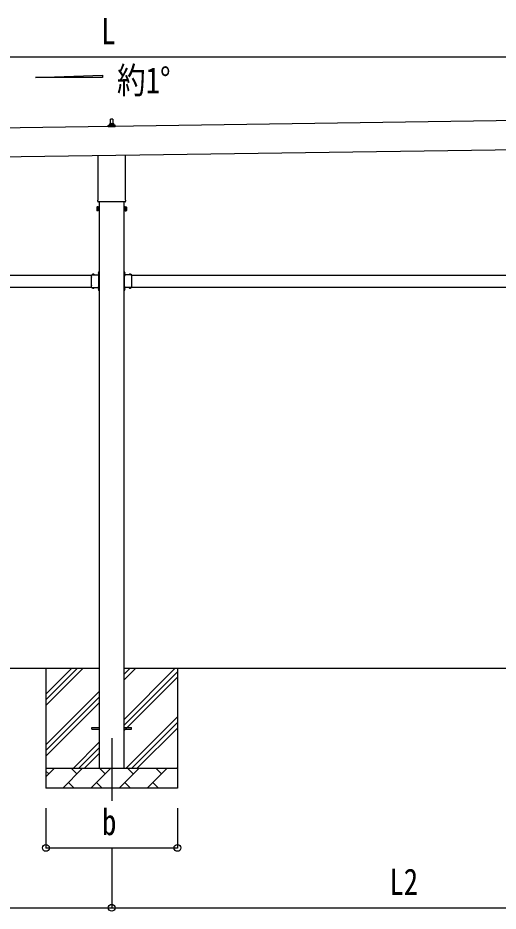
# Model space of a CAD drawing. Units: millimetres, scale not verified. Extents: x -16820 to 16820, y -11880 to 11880.
# Drawn here: x -2412 to -1, y -5124 to -643 of the extents above; entities that cross this region are included whole.
import ezdxf
from ezdxf.enums import TextEntityAlignment as Align

# ---------------------------------------------------------------- set-up
doc = ezdxf.new("R2010")
doc.units = ezdxf.units.MM
doc.header["$LTSCALE"] = 50
for name, color, linetype in [('0-3_YKK_12', 2, 'Continuous'), ('0-4_YKK_13', 4, 'Continuous'), ('0-5_YKK_A1', 4, 'Continuous'), ('0-6_YKK_D', 6, 'Continuous')]:
    doc.layers.add(name, color=color, linetype=linetype)
doc.styles.add('ＭＳ ゴシック', font='')
doc.styles.get('ＭＳ ゴシック').set_extended_font_data('MS Gothic')

msp = doc.modelspace()

# ---------------------------------------------------------------- linework, layer by layer
at = {"layer": '0-3_YKK_12'}
msp.add_line((-1941.42, -4257), (-1941.42, -4570.6), dxfattribs=at)
at = {"layer": '0-4_YKK_13'}
for p, q in [((-1947.42, -1174.88), (-1946.69, -1151.36)), ((-1945.69, -1150.38), (-1937.15, -1150.38)), ((-1936.15, -1151.36), (-1935.42, -1174.88)), ((-1959.67, -1190.38), (-1959.67, -1182.67)), ((-1923.17, -1190.38), (-1959.67, -1190.38)), ((-1959.29, -1181.88), (-1923.55, -1181.88)), ((-1958.91, -1181.7), (-1952.19, -1180.07)), ((-1951.8, -1179.88), (-1931.04, -1179.88)), ((-1951.42, -1179.1), (-1951.42, -1174.88)), ((-1950.42, -1174.88), (-1932.42, -1174.88)), ((-1931.42, -1179.1), (-1931.42, -1174.88)), ((-1923.94, -1181.7), (-1930.66, -1180.07)), ((-1923.17, -1190.38), (-1923.17, -1182.67)), ((-2009.72, -1554.37), (-2009.72, -1333.72)), ((-1873.12, -1331.77), (-1873.12, -1554.37)), ((-2011.42, -1563.14), (-2011.42, -1557.64)), ((-1873.48, -1566.64), (-2009.36, -1566.64)), ((-1871.42, -1557.64), (-1871.42, -1563.14)), ((-2015.42, -1592.64), (-2014.66, -1591.33)), ((-2015.42, -1592.64), (-2015.42, -1609.64)), ((-2015.42, -1609.64), (-2014.66, -1610.96)), ((-2008.42, -1596.24), (-2014.66, -1596.24)), ((-2008.42, -1606.05), (-2014.66, -1606.05)), ((-2008.42, -1610.96), (-2014.66, -1610.96)), ((-2005.92, -1610.34), (-2008.42, -1610.34)), ((-1876.92, -1610.34), (-1874.42, -1610.34)), ((-1874.42, -1596.24), (-1868.18, -1596.24)), ((-1874.42, -1606.05), (-1868.18, -1606.05)), ((-1874.42, -1610.96), (-1868.18, -1610.96)), ((-1867.42, -1592.64), (-1868.18, -1591.33)), ((-1867.42, -1609.64), (-1868.18, -1610.96)), ((-1867.42, -1592.64), (-1867.42, -1609.64)), ((-2009.62, -1924), (-2003.92, -1924)), ((-2005.52, -1922.87), (-2008.18, -1921.55)), ((-2005.52, -1925.13), (-2008.18, -1926.45)), ((-2006.38, -1919.27), (-2006.22, -1919.27)), ((-2005.52, -1916.5), (-2003.92, -1916.5)), ((-2005.52, -1933.46), (-2005.52, -1916.5)), ((-2005.52, -1919.97), (-2005.52, -1928.04)), ((-2003.92, -1921), (-2005.52, -1921)), ((-2005.52, -1922), (-2003.92, -1922)), ((-2005.52, -1926), (-2003.92, -1926)), ((-1877.32, -1916.5), (-1878.92, -1916.5)), ((-1878.92, -1921), (-1877.32, -1921)), ((-1877.32, -1922), (-1878.92, -1922)), ((-1873.22, -1924), (-1878.92, -1924)), ((-1877.32, -1926), (-1878.92, -1926)), ((-1877.32, -1933.46), (-1877.32, -1916.5)), ((-1877.32, -1919.97), (-1877.32, -1928.04)), ((-1877.32, -1922.87), (-1874.66, -1921.55)), ((-1877.32, -1925.13), (-1874.66, -1926.45)), ((-1876.46, -1919.27), (-1876.62, -1919.27)), ((-2041.92, -1942.29), (-2041.92, -1931.9)), ((-2041.92, -1931.9), (-2005.52, -1931.9)), ((-2041.92, -1984.29), (-2041.92, -1943.71)), ((-2038.66, -1931.04), (-2038.66, -1931.2)), ((-2037.96, -1931.9), (-2029.89, -1931.9)), ((-2035.05, -1931.9), (-2036.37, -1929.24)), ((-2032.8, -1931.9), (-2031.47, -1929.24)), ((-2029.19, -1931.04), (-2029.19, -1931.2)), ((-2005.92, -1933.5), (-2008.92, -1933.5)), ((-2006.38, -1928.74), (-2006.22, -1928.74)), ((-2005.92, -1942.29), (-2005.92, -1935.5)), ((-2005.92, -1984.29), (-2005.92, -1943.71)), ((-2003.92, -1927), (-2005.52, -1927)), ((-1878.92, -1927), (-1877.32, -1927)), ((-1840.92, -1931.9), (-1877.32, -1931.9)), ((-1876.92, -1933.5), (-1873.92, -1933.5)), ((-1876.92, -1942.29), (-1876.92, -1935.5)), ((-1876.92, -1984.29), (-1876.92, -1943.71)), ((-1876.46, -1928.74), (-1876.62, -1928.74)), ((-1853.66, -1931.04), (-1853.66, -1931.2)), ((-1844.89, -1931.9), (-1852.96, -1931.9)), ((-1850.05, -1931.9), (-1851.37, -1929.24)), ((-1847.8, -1931.9), (-1846.47, -1929.24)), ((-1844.19, -1931.04), (-1844.19, -1931.2)), ((-1840.92, -1942.29), (-1840.92, -1931.9)), ((-1840.92, -1984.29), (-1840.92, -1943.71)), ((-2041.92, -1996.1), (-2041.92, -1985.71)), ((-2041.92, -1996.1), (-2005.52, -1996.1)), ((-2038.66, -1996.96), (-2038.66, -1996.8)), ((-2037.96, -1996.1), (-2029.89, -1996.1)), ((-2035.05, -1996.1), (-2036.37, -1998.76)), ((-2032.8, -1996.1), (-2031.47, -1998.76)), ((-2029.19, -1996.96), (-2029.19, -1996.8)), ((-2008.92, -1994.5), (-2005.92, -1994.5)), ((-2005.52, -2002.87), (-2008.18, -2001.55)), ((-2005.52, -2005.13), (-2008.18, -2006.45)), ((-2006.38, -1999.27), (-2006.22, -1999.27)), ((-2006.38, -2008.74), (-2006.22, -2008.74)), ((-2005.92, -1992.5), (-2005.92, -1985.71)), ((-2005.52, -2011.5), (-2005.52, -1994.54)), ((-2005.52, -1999.97), (-2005.52, -2008.04)), ((-2005.52, -2002), (-2003.92, -2002)), ((-2005.52, -2006), (-2003.92, -2006)), ((-2005.52, -2011.5), (-2003.92, -2011.5)), ((-1877.32, -2002), (-1878.92, -2002)), ((-1877.32, -2006), (-1878.92, -2006)), ((-1877.32, -2011.5), (-1878.92, -2011.5)), ((-1877.32, -2011.5), (-1877.32, -1994.54)), ((-1840.92, -1996.1), (-1877.32, -1996.1)), ((-1877.32, -1999.97), (-1877.32, -2008.04)), ((-1877.32, -2002.87), (-1874.66, -2001.55)), ((-1877.32, -2005.13), (-1874.66, -2006.45)), ((-1876.92, -1992.5), (-1876.92, -1985.71)), ((-1873.92, -1994.5), (-1876.92, -1994.5)), ((-1876.46, -1999.27), (-1876.62, -1999.27)), ((-1876.46, -2008.74), (-1876.62, -2008.74)), ((-1853.66, -1996.96), (-1853.66, -1996.8)), ((-1844.89, -1996.1), (-1852.96, -1996.1)), ((-1850.05, -1996.1), (-1851.37, -1998.76)), ((-1847.8, -1996.1), (-1846.47, -1998.76)), ((-1844.19, -1996.96), (-1844.19, -1996.8)), ((-1840.92, -1996.1), (-1840.92, -1985.71)), ((-2041.42, -4202.5), (-2003.92, -4202.5)), ((-2041.42, -4211.5), (-2041.42, -4202.5)), ((-2041.42, -4211.5), (-2003.92, -4211.5)), ((-1878.92, -4202.5), (-1841.42, -4202.5)), ((-1878.92, -4211.5), (-1841.42, -4211.5)), ((-1841.42, -4211.5), (-1841.42, -4202.5))]:
    msp.add_line(p, q, dxfattribs=at)
for points in [[(-2008.42, -1610.96), (-2008.42, -1591.33), (-2014.66, -1591.33)], [(-2008.42, -1610.34), (-2008.42, -1591.94), (-2005.92, -1591.94)], [(-1874.42, -1610.34), (-1874.42, -1591.94), (-1876.92, -1591.94)], [(-1874.42, -1610.96), (-1874.42, -1591.33), (-1868.18, -1591.33)], [(-2003.92, -1931.5), (-2003.92, -1925.5), (-2003.92, -1922.5), (-2003.92, -1916.5)], [(-1878.92, -1931.5), (-1878.92, -1925.5), (-1878.92, -1922.5), (-1878.92, -1916.5)], [(-2005.92, -1935.5), (-2008.92, -1935.5), (-2008.92, -1931.9)], [(-1876.92, -1935.5), (-1873.92, -1935.5), (-1873.92, -1931.9)], [(-2005.92, -1992.5), (-2008.92, -1992.5), (-2008.92, -1996.1)], [(-2003.92, -2011.5), (-2003.92, -2005.5), (-2003.92, -2002.5), (-2003.92, -1996.5)], [(-1878.92, -2011.5), (-1878.92, -2005.5), (-1878.92, -2002.5), (-1878.92, -1996.5)], [(-1876.92, -1992.5), (-1873.92, -1992.5), (-1873.92, -1996.1)]]:
    msp.add_lwpolyline(points, dxfattribs=at)
for points in [[(-2005.92, -1611.64), (-2005.92, -1590.64), (-2003.92, -1590.64), (-2003.92, -1611.64)], [(-1876.92, -1611.64), (-1876.92, -1590.64), (-1878.92, -1590.64), (-1878.92, -1611.64)]]:
    msp.add_lwpolyline(points, close=True, dxfattribs=at)
for centre, radius, start, end in [((-1945.69, -1151.38), 1, 90, 178.60509), ((-1937.15, -1151.38), 1, 1.39491, 90), ((-1958.67, -1182.67), 1, 103.62699, 180), ((-1952.42, -1179.1), 1, 283.62699, 0), ((-1947.34, -1175.52), 4.13, 90, 171.17633), ((-1950.42, -1175.88), 1, 90, 180), ((-1938.09, -1174.88), 4.83, 133.60282, 180), ((-1944.75, -1174.88), 4.83, 0, 46.39718), ((-1935.51, -1175.52), 4.13, 8.82367, 90), ((-1932.42, -1175.88), 1, 0, 90), ((-1930.42, -1179.1), 1, 180, 256.37301), ((-1924.17, -1182.67), 1, 0, 76.37301), ((-2007.42, -1557.64), 4, 125.09963, 180), ((-2007.42, -1563.14), 4, 180, 194.47751), ((-2007.42, -1563.14), 4, 194.47751, 241.04498), ((-1875.42, -1563.14), 4, 298.95502, 345.52249), ((-1875.42, -1557.64), 4, 0, 54.90037), ((-1875.42, -1563.14), 4, 345.52249, 0), ((-2011.08, -1593.78), 4.34, 145.61575, 214.38425), ((-1999.18, -1601.14), 16.24, 162.41205, 197.58795), ((-2011.08, -1608.5), 4.34, 145.61575, 214.38425), ((-1871.77, -1593.78), 4.34, 325.61575, 34.38425), ((-1883.66, -1601.14), 16.24, 342.41205, 17.58795), ((-1871.77, -1608.5), 4.34, 325.61575, 34.38425), ((-2001.62, -1924), 7, 140.87645, 180), ((-2001.62, -1924), 7, 180, 219.12355), ((-2006.38, -1920.13), 0.862, 90, 140.87645), ((-2006.22, -1919.97), 0.7, 0, 90), ((-1876.62, -1919.97), 0.7, 90, 180), ((-1876.46, -1920.13), 0.862, 39.12355, 90), ((-1881.22, -1924), 7, 0, 39.12355), ((-1881.22, -1924), 7, 320.87645, 0), ((-2042.62, -1943), 1, 314.427, 45.573), ((-2037.96, -1931.2), 0.7, 180, 270), ((-2037.79, -1931.04), 0.862, 129.12355, 180), ((-2033.92, -1935.8), 7, 90, 129.12355), ((-2033.92, -1935.8), 7, 50.87645, 90), ((-2029.89, -1931.2), 0.7, 270, 0), ((-2030.05, -1931.04), 0.862, 0, 50.87645), ((-2006.38, -1927.87), 0.862, 219.12355, 270), ((-2006.22, -1928.04), 0.7, 270, 0), ((-2005.22, -1943), 1, 134.427, 225.573), ((-2005.92, -1931.5), 2, 270, 0), ((-1876.92, -1931.5), 2, 180, 270), ((-1876.62, -1928.04), 0.7, 180, 270), ((-1877.62, -1943), 1, 314.427, 45.573), ((-1876.46, -1927.87), 0.862, 270, 320.87645), ((-1852.96, -1931.2), 0.7, 180, 270), ((-1852.79, -1931.04), 0.862, 129.12355, 180), ((-1848.92, -1935.8), 7, 90, 129.12355), ((-1848.92, -1935.8), 7, 50.87645, 90), ((-1844.89, -1931.2), 0.7, 270, 0), ((-1845.05, -1931.04), 0.862, 0, 50.87645), ((-1840.22, -1943), 1, 134.427, 225.573), ((-2042.62, -1985), 1, 314.427, 45.573), ((-2037.96, -1996.8), 0.7, 90, 180), ((-2037.79, -1996.96), 0.862, 180, 230.87645), ((-2033.92, -1992.2), 7, 230.87645, 270), ((-2033.92, -1992.2), 7, 270, 309.12355), ((-2029.89, -1996.8), 0.7, 0, 90), ((-2030.05, -1996.96), 0.862, 309.12355, 0), ((-2001.62, -2004), 7, 140.87645, 180), ((-2001.62, -2004), 7, 180, 219.12355), ((-2006.38, -2000.13), 0.862, 90, 140.87645), ((-2006.38, -2007.87), 0.862, 219.12355, 270), ((-2005.22, -1985), 1, 134.427, 225.573), ((-2006.22, -1999.97), 0.7, 0, 90), ((-2006.22, -2008.04), 0.7, 270, 0), ((-2005.92, -1996.5), 2, 0, 90), ((-1876.92, -1996.5), 2, 90, 180), ((-1876.62, -1999.97), 0.7, 90, 180), ((-1876.62, -2008.04), 0.7, 180, 270), ((-1877.62, -1985), 1, 314.427, 45.573), ((-1876.46, -2000.13), 0.862, 39.12355, 90), ((-1876.46, -2007.87), 0.862, 270, 320.87645), ((-1881.22, -2004), 7, 0, 39.12355), ((-1881.22, -2004), 7, 320.87645, 0), ((-1852.96, -1996.8), 0.7, 90, 180), ((-1852.79, -1996.96), 0.862, 180, 230.87645), ((-1848.92, -1992.2), 7, 230.87645, 270), ((-1848.92, -1992.2), 7, 270, 309.12355), ((-1844.89, -1996.8), 0.7, 0, 90), ((-1845.05, -1996.96), 0.862, 309.12355, 0), ((-1840.22, -1985), 1, 134.427, 225.573)]:
    msp.add_arc(centre, radius, start, end, dxfattribs=at)
at = {"layer": '0-5_YKK_A1'}
for p, q in [((-2324.19, -943.18), (-1988.19, -930.76)), ((-1988.19, -930.76), (-1988.19, -943.18)), ((-1988.19, -943.18), (-2324.19, -943.18)), ((113.31, -1158.4), (-5273.73, -1235.33)), ((-5271.66, -1380.32), (115.38, -1303.36)), ((-2003.92, -1566.64), (-2003.92, -4407)), ((-1878.92, -4407), (-1878.92, -1566.64)), ((-4840.92, -1934), (-2041.92, -1934)), ((-1840.92, -1934), (958.08, -1934)), ((-4840.92, -1994), (-2041.92, -1994)), ((-2008.92, -1994), (-2004.42, -1994)), ((-1873.92, -1994), (-1878.42, -1994)), ((-1840.92, -1994), (958.08, -1994)), ((-2003.92, -3907), (-4878.92, -3907)), ((-2271.42, -3907), (-2271.42, -4507)), ((-2271.42, -4092.05), (-2086.37, -3907)), ((-2271.42, -4063.77), (-2114.65, -3907)), ((-2271.42, -4035.48), (-2142.94, -3907)), ((996.08, -3907), (-1878.92, -3907)), ((-1878.92, -4162.1), (-1623.82, -3907)), ((-1878.92, -3964.11), (-1821.81, -3907)), ((-1878.92, -3935.82), (-1850.1, -3907)), ((-1878.92, -4190.38), (-1611.42, -3922.88)), ((-1611.42, -3907), (-1611.42, -4507)), ((-1878.92, -4218.67), (-1611.42, -3951.17)), ((-2271.42, -4290.04), (-2003.92, -4022.54)), ((-2271.42, -4318.32), (-2003.92, -4050.82)), ((-2271.42, -4346.61), (-2003.92, -4079.11)), ((-1869.26, -4407), (-1611.42, -4149.16)), ((-1840.98, -4407), (-1611.42, -4177.44)), ((-1812.69, -4407), (-1611.42, -4205.73)), ((-2133.82, -4407), (-2003.92, -4277.1)), ((-2105.54, -4407), (-2003.92, -4305.38)), ((-2077.25, -4407), (-2003.92, -4333.67)), ((-2271.42, -4407), (-1611.42, -4407)), ((-2271.42, -4449.89), (-2228.53, -4407)), ((-2257.08, -4435.55), (-2271.42, -4421.21)), ((-2187.11, -4507), (-2087.11, -4407)), ((-2115.66, -4435.55), (-2144.21, -4407)), ((-2045.68, -4507), (-1945.68, -4407)), ((-1974.24, -4435.55), (-2002.79, -4407)), ((-1904.26, -4507), (-1804.26, -4407)), ((-1832.82, -4435.55), (-1861.37, -4407)), ((-1762.84, -4507), (-1662.84, -4407)), ((-1691.4, -4435.55), (-1719.95, -4407)), ((-1614.71, -4407), (-1611.42, -4403.72)), ((-2158.55, -4478.45), (-2130, -4507)), ((-2017.13, -4478.45), (-1988.58, -4507)), ((-1875.71, -4478.45), (-1847.16, -4507)), ((-1734.29, -4478.45), (-1705.74, -4507)), ((-1611.42, -4507), (-2271.42, -4507))]:
    msp.add_line(p, q, dxfattribs=at)
for points in [[(-2008.92, -1934), (-2004.42, -1934), (-2004.42, -1994)], [(-1873.92, -1934), (-1878.42, -1934), (-1878.42, -1994)]]:
    msp.add_lwpolyline(points, dxfattribs=at)
at = {"layer": '0-6_YKK_D'}
for p, q in [((1200.22, -839.82), (-5091.22, -839.82)), ((-2271.42, -4607), (-2271.42, -4808)), ((-1611.42, -4607), (-1611.42, -4808)), ((-2271.42, -4807), (-1611.42, -4807)), ((-1941.42, -4808), (-1941.42, -5108)), ((-1941.42, -4808), (-1941.42, -5108)), ((-4941.42, -5107), (-1941.42, -5107)), ((-1941.42, -5107), (1058.58, -5107))]:
    msp.add_line(p, q, dxfattribs=at)
for centre in [(-2271.42, -4807), (-1611.42, -4807), (-1941.42, -5107), (-1941.42, -5107)]:
    msp.add_circle(centre, 17, dxfattribs=at)

# ---------------------------------------------------------------- texts
at = {"layer": '0-5_YKK_A1', "style": 'ＭＳ ゴシック', "width": 0.8}
msp.add_text('約1°', height=132, dxfattribs=at).set_placement((-1914.81, -1062.21), align=Align.BOTTOM_LEFT)
at = {"layer": '0-6_YKK_D', "style": 'ＭＳ ゴシック', "width": 0.8}
for s, p in [('L', (-1993.5, -814.82)), ('b', (-1989.42, -4782)), ('L2', (-547.02, -5082))]:
    msp.add_text(s, height=132, dxfattribs=at).set_placement(p, align=Align.BOTTOM_LEFT)

doc.saveas('drawing.dxf')
